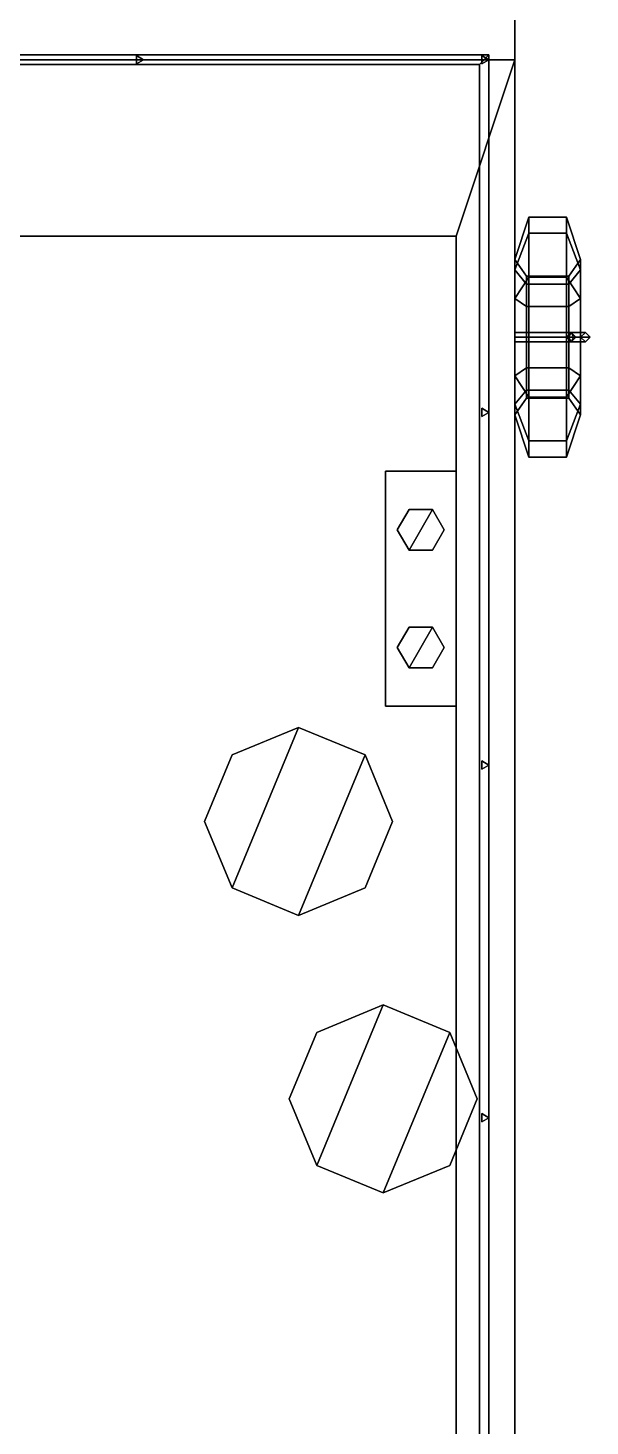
# Model space of a CAD drawing. Header units: millimetres. Extents: x -8.3 to 8.3, y -10.3 to 20.5.
# Drawn here: x 5.93 to 8.32, y 3.94 to 9.88 of the extents above; entities that cross this region are included whole.
import ezdxf

# ---------------------------------------------------------------- set-up
doc = ezdxf.new("R2010")
doc.units = ezdxf.units.MM
doc.layers.add('wheels', color=2, linetype='Continuous')

msp = doc.modelspace()

# ---------------------------------------------------------------- linework, layer by layer
for points in [[(3, 10, 1), (3, -10, 1), (8, -10, 1), (8, 10, 1)], [(8, 10, 1), (8, 9.75), (3, 9.75), (3, 10, 1)], [(8, -10, 1), (8, -10), (8, 9.75), (8, 10, 1)], [(7.85, 9.73, 2), (3.14, 9.73, 2), (3.1, 9.77, 2), (7.89, 9.77, 2)], [(7.89, 9.77, 2), (3.1, 9.77, 2), (3.14, 9.73, 2), (7.85, 9.73, 2)], [(6.39, 9.7673, 1), (6.39, 9.7327, 1), (6.39, 9.7327, 2), (6.39, 9.7673, 2)], [(6.42, 9.75, 1), (6.39, 9.7673, 1), (6.39, 9.7673, 2), (6.42, 9.75, 2)], [(7.85, 9.73, 2), (7.85, -9.73, 2), (7.89, -9.77, 2), (7.89, 9.77, 2)], [(7.89, 9.77, 2), (7.89, -9.77, 2), (7.85, -9.73, 2), (7.85, 9.73, 2)], [(7.89, 9.75, 1), (7.86, 9.7673, 1), (7.86, 9.7673, 2), (7.89, 9.75, 2)], [(7.86, 9.7673, 1), (7.86, 9.7327, 1), (7.86, 9.7327, 2), (7.86, 9.7673, 2)], [(8, 9.75), (7.75, 9, -1), (3.25, 9, -1), (3, 9.75)], [(6.39, 9.7327, 1), (6.42, 9.75, 1), (6.42, 9.75, 2), (6.39, 9.7327, 2)], [(8, -10), (7.75, -9.5, -1), (7.75, 9, -1), (8, 9.75)], [(7.86, 9.7327, 1), (7.89, 9.75, 1), (7.89, 9.75, 2), (7.86, 9.7327, 2)], [(7.75, 9, -1), (7.75, -9.5, -1), (3.25, -9.5, -1), (3.25, 9, -1)], [(7.89, 8.25, 1), (7.86, 8.2673, 1), (7.86, 8.2673, 2), (7.89, 8.25, 2)], [(7.86, 8.2673, 1), (7.86, 8.2327, 1), (7.86, 8.2327, 2), (7.86, 8.2673, 2)], [(7.86, 8.2327, 1), (7.89, 8.25, 1), (7.89, 8.25, 2), (7.86, 8.2327, 2)], [(7.75, 8, 1.1), (7.75, 8, 1), (7.45, 8, 1), (7.45, 8, 1.1)], [(7.45, 8, 1), (7.45, 7, 1), (7.45, 7, 1.1), (7.45, 8, 1.1)], [(7.45, 8, 1.1), (7.45, 7, 1.1), (7.75, 7, 1.1), (7.75, 8, 1.1)], [(7.75, 7, 1.1), (7.75, 7, 1), (7.75, 8, 1), (7.75, 8, 1.1)], [(7.55, 7.8366, 1.1), (7.5, 7.75, 1.1), (7.5, 7.75, 1.4), (7.55, 7.8366, 1.4)], [(7.55, 7.8366, 1.4), (7.5, 7.75, 1.4), (7.55, 7.6634, 1.4), (7.65, 7.8366, 1.4)], [(7.65, 7.8366, 1.1), (7.55, 7.8366, 1.1), (7.55, 7.8366, 1.4), (7.65, 7.8366, 1.4)], [(7.65, 7.8366, 1.4), (7.55, 7.6634, 1.4), (7.65, 7.6634, 1.4), (7.7, 7.75, 1.4)], [(7.7, 7.75, 1.1), (7.65, 7.8366, 1.1), (7.65, 7.8366, 1.4), (7.7, 7.75, 1.4)], [(7.5, 7.75, 1.1), (7.55, 7.6634, 1.1), (7.55, 7.6634, 1.4), (7.5, 7.75, 1.4)], [(7.65, 7.6634, 1.1), (7.7, 7.75, 1.1), (7.7, 7.75, 1.4), (7.65, 7.6634, 1.4)], [(7.55, 7.6634, 1.1), (7.65, 7.6634, 1.1), (7.65, 7.6634, 1.4), (7.55, 7.6634, 1.4)], [(7.55, 7.3366, 1.1), (7.5, 7.25, 1.1), (7.5, 7.25, 1.4), (7.55, 7.3366, 1.4)], [(7.55, 7.3366, 1.4), (7.5, 7.25, 1.4), (7.55, 7.1634, 1.4), (7.65, 7.3366, 1.4)], [(7.65, 7.3366, 1.1), (7.55, 7.3366, 1.1), (7.55, 7.3366, 1.4), (7.65, 7.3366, 1.4)], [(7.65, 7.3366, 1.4), (7.55, 7.1634, 1.4), (7.65, 7.1634, 1.4), (7.7, 7.25, 1.4)], [(7.7, 7.25, 1.1), (7.65, 7.3366, 1.1), (7.65, 7.3366, 1.4), (7.7, 7.25, 1.4)], [(7.5, 7.25, 1.1), (7.55, 7.1634, 1.1), (7.55, 7.1634, 1.4), (7.5, 7.25, 1.4)], [(7.65, 7.1634, 1.1), (7.7, 7.25, 1.1), (7.7, 7.25, 1.4), (7.65, 7.1634, 1.4)], [(7.55, 7.1634, 1.1), (7.65, 7.1634, 1.1), (7.65, 7.1634, 1.4), (7.55, 7.1634, 1.4)], [(7.45, 7, 1.1), (7.45, 7, 1), (7.75, 7, 1), (7.75, 7, 1.1)], [(6.7972, 6.7928, 2), (6.68, 6.51, 2), (6.7972, 6.2272, 2), (7.08, 6.91, 2)], [(7.08, 6.91, 1), (6.7972, 6.7928, 1), (6.7972, 6.7928, 2), (7.08, 6.91, 2)], [(7.08, 6.91, 2), (6.7972, 6.2272, 2), (7.08, 6.11, 2), (7.3628, 6.7928, 2)], [(7.3628, 6.7928, 1), (7.08, 6.91, 1), (7.08, 6.91, 2), (7.3628, 6.7928, 2)], [(6.7972, 6.7928, 1), (6.68, 6.51, 1), (6.68, 6.51, 2), (6.7972, 6.7928, 2)], [(7.3628, 6.7928, 2), (7.08, 6.11, 2), (7.3628, 6.2272, 2), (7.48, 6.51, 2)], [(7.48, 6.51, 1), (7.3628, 6.7928, 1), (7.3628, 6.7928, 2), (7.48, 6.51, 2)], [(7.86, 6.7673, 1), (7.86, 6.7327, 1), (7.86, 6.7327, 2), (7.86, 6.7673, 2)], [(7.89, 6.75, 1), (7.86, 6.7673, 1), (7.86, 6.7673, 2), (7.89, 6.75, 2)], [(7.86, 6.7327, 1), (7.89, 6.75, 1), (7.89, 6.75, 2), (7.86, 6.7327, 2)], [(6.68, 6.51, 1), (6.7972, 6.2272, 1), (6.7972, 6.2272, 2), (6.68, 6.51, 2)], [(7.3628, 6.2272, 1), (7.48, 6.51, 1), (7.48, 6.51, 2), (7.3628, 6.2272, 2)], [(6.7972, 6.2272, 1), (7.08, 6.11, 1), (7.08, 6.11, 2), (6.7972, 6.2272, 2)], [(7.08, 6.11, 1), (7.3628, 6.2272, 1), (7.3628, 6.2272, 2), (7.08, 6.11, 2)], [(7.1572, 5.6128, 2), (7.04, 5.33, 2), (7.1572, 5.0472, 2), (7.44, 5.73, 2)], [(7.44, 5.73, 1), (7.1572, 5.6128, 1), (7.1572, 5.6128, 2), (7.44, 5.73, 2)], [(7.44, 5.73, 2), (7.1572, 5.0472, 2), (7.44, 4.93, 2), (7.7228, 5.6128, 2)], [(7.7228, 5.6128, 1), (7.44, 5.73, 1), (7.44, 5.73, 2), (7.7228, 5.6128, 2)], [(7.1572, 5.6128, 1), (7.04, 5.33, 1), (7.04, 5.33, 2), (7.1572, 5.6128, 2)], [(7.7228, 5.6128, 2), (7.44, 4.93, 2), (7.7228, 5.0472, 2), (7.84, 5.33, 2)], [(7.84, 5.33, 1), (7.7228, 5.6128, 1), (7.7228, 5.6128, 2), (7.84, 5.33, 2)], [(7.04, 5.33, 1), (7.1572, 5.0472, 1), (7.1572, 5.0472, 2), (7.04, 5.33, 2)], [(7.7228, 5.0472, 1), (7.84, 5.33, 1), (7.84, 5.33, 2), (7.7228, 5.0472, 2)], [(7.89, 5.25, 1), (7.86, 5.2673, 1), (7.86, 5.2673, 2), (7.89, 5.25, 2)], [(7.86, 5.2673, 1), (7.86, 5.2327, 1), (7.86, 5.2327, 2), (7.86, 5.2673, 2)], [(7.86, 5.2327, 1), (7.89, 5.25, 1), (7.89, 5.25, 2), (7.86, 5.2327, 2)], [(7.1572, 5.0472, 1), (7.44, 4.93, 1), (7.44, 4.93, 2), (7.1572, 5.0472, 2)], [(7.44, 4.93, 1), (7.7228, 5.0472, 1), (7.7228, 5.0472, 2), (7.44, 4.93, 2)]]:
    msp.add_3dface(points)
at = {"layer": 'wheels'}
for points in [[(8.06, 9.0117, 0.585), (8.06, 9.08, 0.33), (8, 8.9, 0.33), (8, 8.8558, 0.495)], [(8.06, 9.08, 0.33), (8.06, 9.0117, 0.075), (8, 8.8558, 0.165), (8, 8.9, 0.33)], [(8.22, 9.0117, 0.585), (8.22, 9.08, 0.33), (8.06, 9.08, 0.33), (8.06, 9.0117, 0.585)], [(8.22, 9.08, 0.33), (8.22, 9.0117, 0.075), (8.06, 9.0117, 0.075), (8.06, 9.08, 0.33)], [(8.22, 9.08, 0.33), (8.22, 9.0117, 0.585), (8.28, 8.8558, 0.495), (8.28, 8.9, 0.33)], [(8.22, 9.0117, 0.075), (8.22, 9.08, 0.33), (8.28, 8.9, 0.33), (8.28, 8.8558, 0.165)], [(8.06, 9.0117, 0.075), (8.06, 8.825, -0.1117), (8, 8.735, 0.0442), (8, 8.8558, 0.165)], [(8.06, 8.825, 0.7717), (8.06, 9.0117, 0.585), (8, 8.8558, 0.495), (8, 8.735, 0.6158)], [(8.22, 9.0117, 0.075), (8.22, 8.825, -0.1117), (8.06, 8.825, -0.1117), (8.06, 9.0117, 0.075)], [(8.22, 8.825, 0.7717), (8.22, 9.0117, 0.585), (8.06, 9.0117, 0.585), (8.06, 8.825, 0.7717)], [(8.22, 8.825, -0.1117), (8.22, 9.0117, 0.075), (8.28, 8.8558, 0.165), (8.28, 8.735, 0.0442)], [(8.22, 9.0117, 0.585), (8.22, 8.825, 0.7717), (8.28, 8.735, 0.6158), (8.28, 8.8558, 0.495)], [(8, 8.8558, 0.495), (8, 8.9, 0.33), (8.05, 8.83, 0.33), (8.05, 8.7952, 0.46)], [(8, 8.9, 0.33), (8, 8.8558, 0.165), (8.05, 8.7952, 0.2), (8.05, 8.83, 0.33)], [(8.28, 8.9, 0.33), (8.28, 8.8558, 0.495), (8.23, 8.7952, 0.46), (8.23, 8.83, 0.33)], [(8.28, 8.8558, 0.165), (8.28, 8.9, 0.33), (8.23, 8.83, 0.33), (8.23, 8.7952, 0.2)], [(8, 8.8558, 0.165), (8, 8.735, 0.0442), (8.05, 8.7, 0.1048), (8.05, 8.7952, 0.2)], [(8, 8.735, 0.6158), (8, 8.8558, 0.495), (8.05, 8.7952, 0.46), (8.05, 8.7, 0.5552)], [(8.06, 8.825, -0.1117), (8.06, 8.57, -0.18), (8, 8.57), (8, 8.735, 0.0442)], [(8.06, 8.57, 0.84), (8.06, 8.825, 0.7717), (8, 8.735, 0.6158), (8, 8.57, 0.66)], [(8.23, 8.83, 0.33), (8.23, 8.7952, 0.46), (8.05, 8.7952, 0.46), (8.05, 8.83, 0.33)], [(8.23, 8.7952, 0.2), (8.23, 8.83, 0.33), (8.05, 8.83, 0.33), (8.05, 8.7952, 0.2)], [(8.22, 8.825, -0.1117), (8.22, 8.57, -0.18), (8.06, 8.57, -0.18), (8.06, 8.825, -0.1117)], [(8.22, 8.57, 0.84), (8.22, 8.825, 0.7717), (8.06, 8.825, 0.7717), (8.06, 8.57, 0.84)], [(8.22, 8.57, -0.18), (8.22, 8.825, -0.1117), (8.28, 8.735, 0.0442), (8.28, 8.57)], [(8.22, 8.825, 0.7717), (8.22, 8.57, 0.84), (8.28, 8.57, 0.66), (8.28, 8.735, 0.6158)], [(8.28, 8.735, 0.0442), (8.28, 8.8558, 0.165), (8.23, 8.7952, 0.2), (8.23, 8.7, 0.1048)], [(8.28, 8.8558, 0.495), (8.28, 8.735, 0.6158), (8.23, 8.7, 0.5552), (8.23, 8.7952, 0.46)], [(8.23, 8.7, 0.1048), (8.23, 8.7952, 0.2), (8.05, 8.7952, 0.2), (8.05, 8.7, 0.1048)], [(8.23, 8.7952, 0.46), (8.23, 8.7, 0.5552), (8.05, 8.7, 0.5552), (8.05, 8.7952, 0.46)], [(8, 8.735, 0.0442), (8, 8.57), (8.05, 8.57, 0.07), (8.05, 8.7, 0.1048)], [(8, 8.57, 0.66), (8, 8.735, 0.6158), (8.05, 8.7, 0.5552), (8.05, 8.57, 0.59)], [(8.23, 8.57, 0.07), (8.23, 8.7, 0.1048), (8.05, 8.7, 0.1048), (8.05, 8.57, 0.07)], [(8.23, 8.7, 0.5552), (8.23, 8.57, 0.59), (8.05, 8.57, 0.59), (8.05, 8.7, 0.5552)], [(8.28, 8.57), (8.28, 8.735, 0.0442), (8.23, 8.7, 0.1048), (8.23, 8.57, 0.07)], [(8.28, 8.735, 0.6158), (8.28, 8.57, 0.66), (8.23, 8.57, 0.59), (8.23, 8.7, 0.5552)], [(8.24, 8.59, 0.85), (8.22, 8.57, 0.84), (8, 8.57, 0.96), (8, 8.59, 0.98)], [(8.26, 8.57, 0.86), (8.24, 8.59, 0.85), (8, 8.59, 0.98), (8, 8.57, 1)], [(8.06, 8.57, -0.18), (8.06, 8.315, -0.1117), (8, 8.405, 0.0442), (8, 8.57)], [(8, 8.57), (8, 8.405, 0.0442), (8.05, 8.44, 0.1048), (8.05, 8.57, 0.07)], [(8.24, 8.55, 0.85), (8.26, 8.57, 0.86), (8, 8.57, 1), (8, 8.55, 0.98)], [(8.22, 8.57, 0.84), (8.24, 8.55, 0.85), (8, 8.55, 0.98), (8, 8.57, 0.96)], [(8.06, 8.315, 0.7717), (8.06, 8.57, 0.84), (8, 8.57, 0.66), (8, 8.405, 0.6158)], [(8, 8.405, 0.6158), (8, 8.57, 0.66), (8.05, 8.57, 0.59), (8.05, 8.44, 0.5552)], [(8.05, 8.59, 0.57), (8.05, 8.57, 0.59), (8.23, 8.57, 0.59), (8.24, 8.59, 0.57)], [(8.05, 8.57, 0.55), (8.05, 8.59, 0.57), (8.24, 8.59, 0.57), (8.25, 8.57, 0.55)], [(8.23, 8.44, 0.1048), (8.23, 8.57, 0.07), (8.05, 8.57, 0.07), (8.05, 8.44, 0.1048)], [(8.05, 8.55, 0.57), (8.05, 8.57, 0.55), (8.25, 8.57, 0.55), (8.24, 8.55, 0.57)], [(8.05, 8.57, 0.59), (8.05, 8.55, 0.57), (8.24, 8.55, 0.57), (8.23, 8.57, 0.59)], [(8.23, 8.57, 0.59), (8.23, 8.44, 0.5552), (8.05, 8.44, 0.5552), (8.05, 8.57, 0.59)], [(8.22, 8.57, -0.18), (8.22, 8.315, -0.1117), (8.06, 8.315, -0.1117), (8.06, 8.57, -0.18)], [(8.22, 8.315, 0.7717), (8.22, 8.57, 0.84), (8.06, 8.57, 0.84), (8.06, 8.315, 0.7717)], [(8.3, 8.59, 0.65), (8.28, 8.57, 0.66), (8.22, 8.57, 0.84), (8.24, 8.59, 0.85)], [(8.22, 8.315, -0.1117), (8.22, 8.57, -0.18), (8.28, 8.57), (8.28, 8.405, 0.0442)], [(8.28, 8.57, 0.66), (8.3, 8.55, 0.65), (8.24, 8.55, 0.85), (8.22, 8.57, 0.84)], [(8.22, 8.57, 0.84), (8.22, 8.315, 0.7717), (8.28, 8.405, 0.6158), (8.28, 8.57, 0.66)], [(8.24, 8.59, 0.57), (8.23, 8.57, 0.59), (8.28, 8.57, 0.66), (8.3, 8.59, 0.65)], [(8.28, 8.405, 0.0442), (8.28, 8.57), (8.23, 8.57, 0.07), (8.23, 8.44, 0.1048)], [(8.23, 8.57, 0.59), (8.24, 8.55, 0.57), (8.3, 8.55, 0.65), (8.28, 8.57, 0.66)], [(8.28, 8.57, 0.66), (8.28, 8.405, 0.6158), (8.23, 8.44, 0.5552), (8.23, 8.57, 0.59)], [(8.32, 8.57, 0.64), (8.3, 8.59, 0.65), (8.24, 8.59, 0.85), (8.26, 8.57, 0.86)], [(8.25, 8.57, 0.55), (8.24, 8.59, 0.57), (8.3, 8.59, 0.65), (8.32, 8.57, 0.64)], [(8.3, 8.55, 0.65), (8.32, 8.57, 0.64), (8.26, 8.57, 0.86), (8.24, 8.55, 0.85)], [(8.24, 8.55, 0.57), (8.25, 8.57, 0.55), (8.32, 8.57, 0.64), (8.3, 8.55, 0.65)], [(8, 8.405, 0.0442), (8, 8.2842, 0.165), (8.05, 8.3448, 0.2), (8.05, 8.44, 0.1048)], [(8, 8.2842, 0.495), (8, 8.405, 0.6158), (8.05, 8.44, 0.5552), (8.05, 8.3448, 0.46)], [(8.06, 8.315, -0.1117), (8.06, 8.1283, 0.075), (8, 8.2842, 0.165), (8, 8.405, 0.0442)], [(8.06, 8.1283, 0.585), (8.06, 8.315, 0.7717), (8, 8.405, 0.6158), (8, 8.2842, 0.495)], [(8.23, 8.3448, 0.2), (8.23, 8.44, 0.1048), (8.05, 8.44, 0.1048), (8.05, 8.3448, 0.2)], [(8.23, 8.44, 0.5552), (8.23, 8.3448, 0.46), (8.05, 8.3448, 0.46), (8.05, 8.44, 0.5552)], [(8.22, 8.1283, 0.075), (8.22, 8.315, -0.1117), (8.28, 8.405, 0.0442), (8.28, 8.2842, 0.165)], [(8.22, 8.315, 0.7717), (8.22, 8.1283, 0.585), (8.28, 8.2842, 0.495), (8.28, 8.405, 0.6158)], [(8.28, 8.2842, 0.165), (8.28, 8.405, 0.0442), (8.23, 8.44, 0.1048), (8.23, 8.3448, 0.2)], [(8.28, 8.405, 0.6158), (8.28, 8.2842, 0.495), (8.23, 8.3448, 0.46), (8.23, 8.44, 0.5552)], [(8, 8.24, 0.33), (8, 8.2842, 0.495), (8.05, 8.3448, 0.46), (8.05, 8.31, 0.33)], [(8, 8.2842, 0.165), (8, 8.24, 0.33), (8.05, 8.31, 0.33), (8.05, 8.3448, 0.2)], [(8.23, 8.3448, 0.46), (8.23, 8.31, 0.33), (8.05, 8.31, 0.33), (8.05, 8.3448, 0.46)], [(8.23, 8.31, 0.33), (8.23, 8.3448, 0.2), (8.05, 8.3448, 0.2), (8.05, 8.31, 0.33)], [(8.28, 8.2842, 0.495), (8.28, 8.24, 0.33), (8.23, 8.31, 0.33), (8.23, 8.3448, 0.46)], [(8.28, 8.24, 0.33), (8.28, 8.2842, 0.165), (8.23, 8.3448, 0.2), (8.23, 8.31, 0.33)], [(8.06, 8.06, 0.33), (8.06, 8.1283, 0.585), (8, 8.2842, 0.495), (8, 8.24, 0.33)], [(8.06, 8.1283, 0.075), (8.06, 8.06, 0.33), (8, 8.24, 0.33), (8, 8.2842, 0.165)], [(8.22, 8.315, -0.1117), (8.22, 8.1283, 0.075), (8.06, 8.1283, 0.075), (8.06, 8.315, -0.1117)], [(8.22, 8.1283, 0.585), (8.22, 8.315, 0.7717), (8.06, 8.315, 0.7717), (8.06, 8.1283, 0.585)], [(8.22, 8.1283, 0.585), (8.22, 8.06, 0.33), (8.28, 8.24, 0.33), (8.28, 8.2842, 0.495)], [(8.22, 8.06, 0.33), (8.22, 8.1283, 0.075), (8.28, 8.2842, 0.165), (8.28, 8.24, 0.33)], [(8.22, 8.06, 0.33), (8.22, 8.1283, 0.585), (8.06, 8.1283, 0.585), (8.06, 8.06, 0.33)], [(8.22, 8.1283, 0.075), (8.22, 8.06, 0.33), (8.06, 8.06, 0.33), (8.06, 8.1283, 0.075)]]:
    msp.add_3dface(points, dxfattribs=at)

doc.saveas('drawing.dxf')
